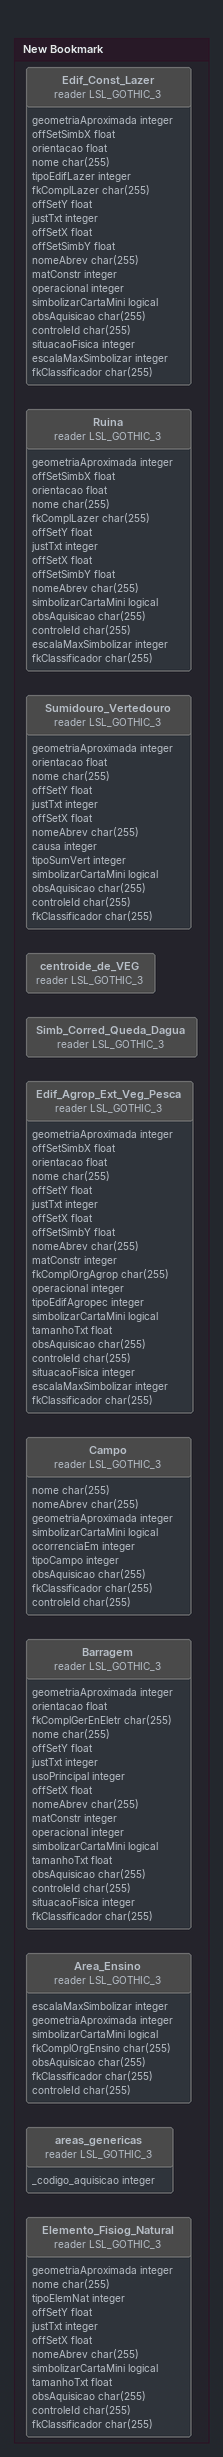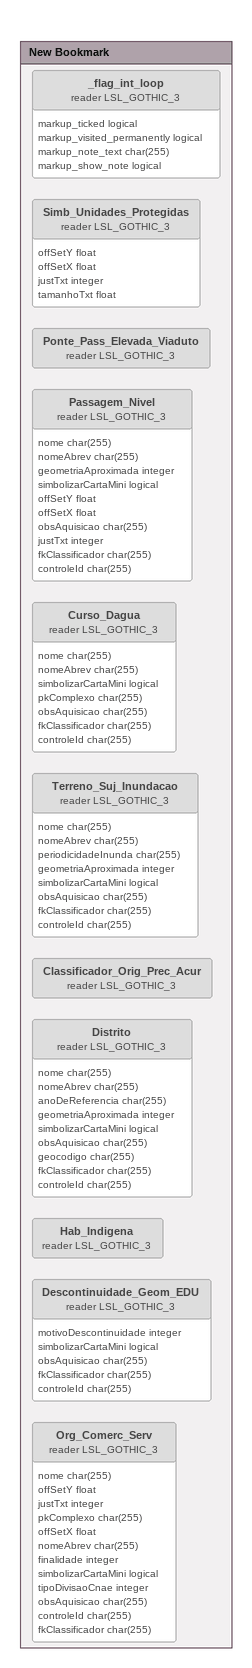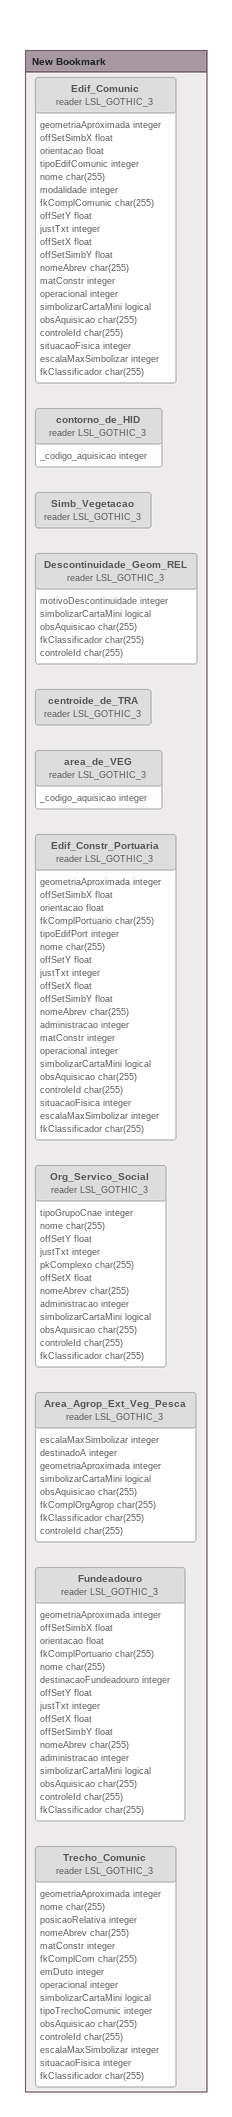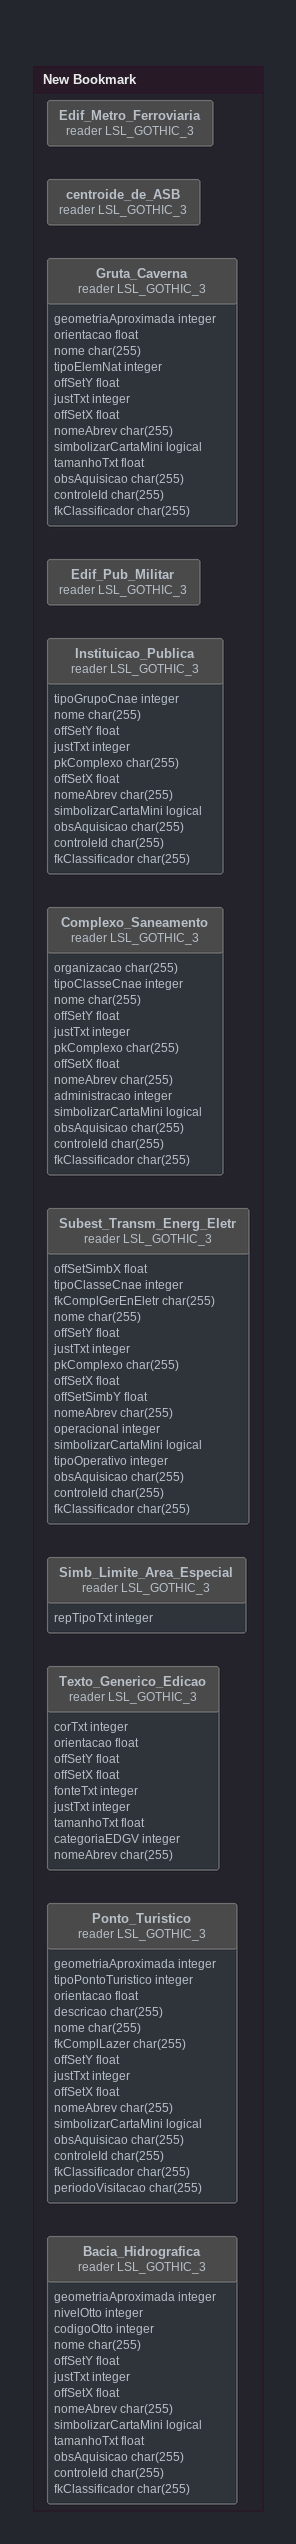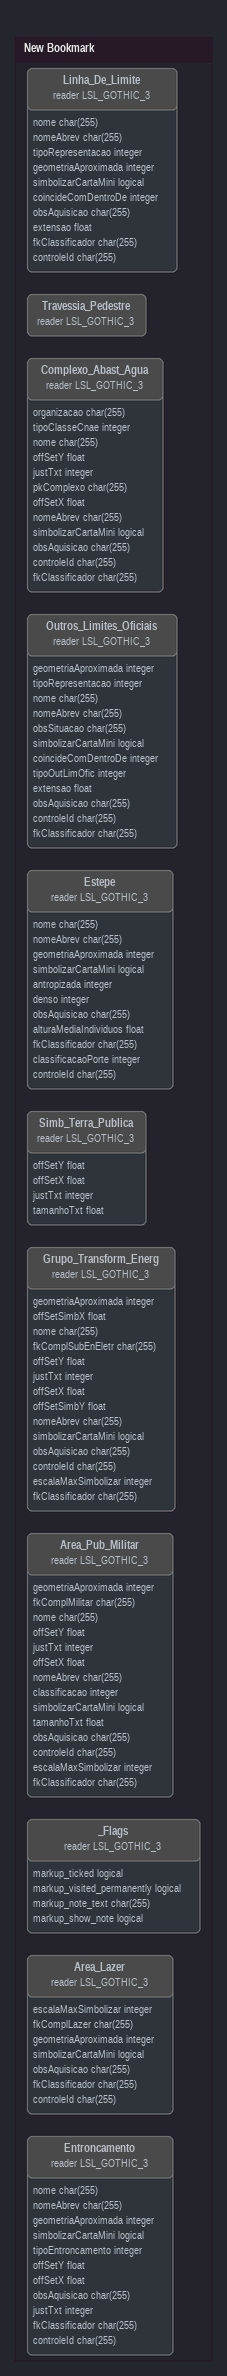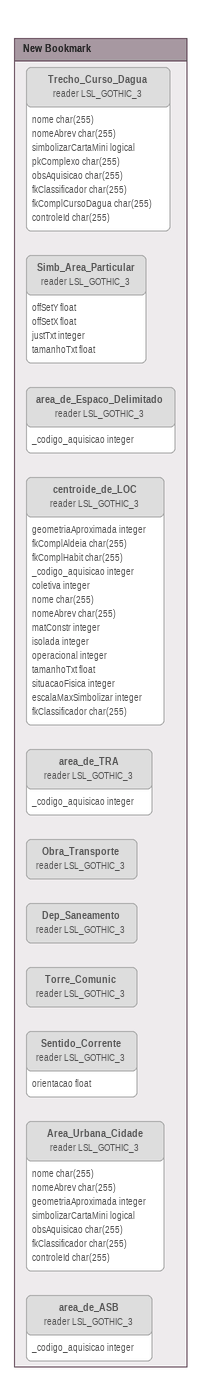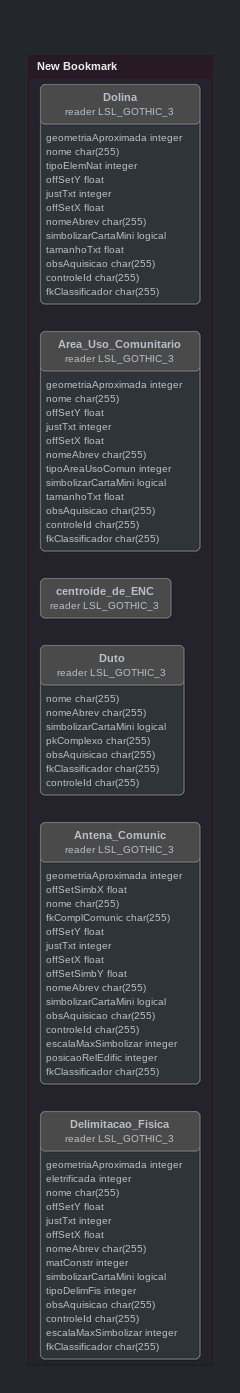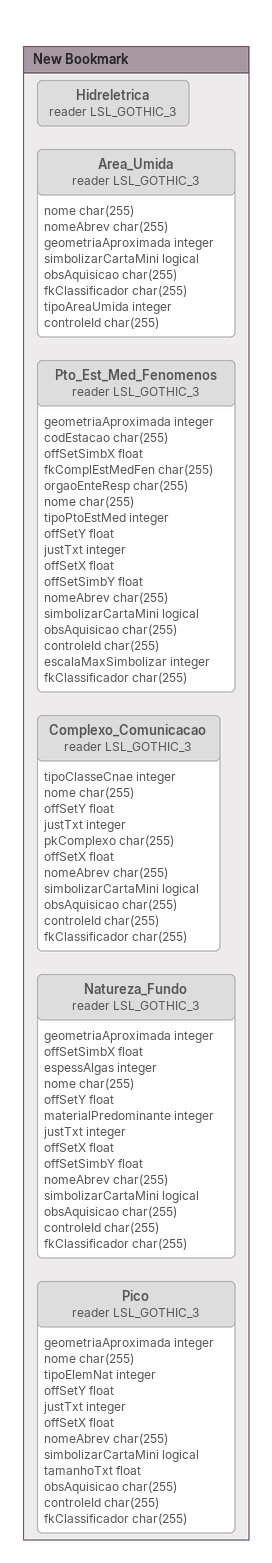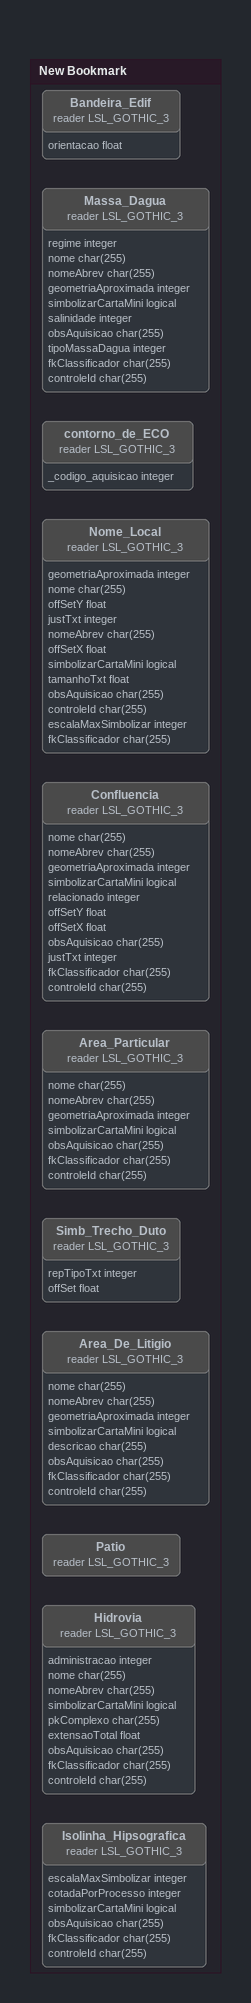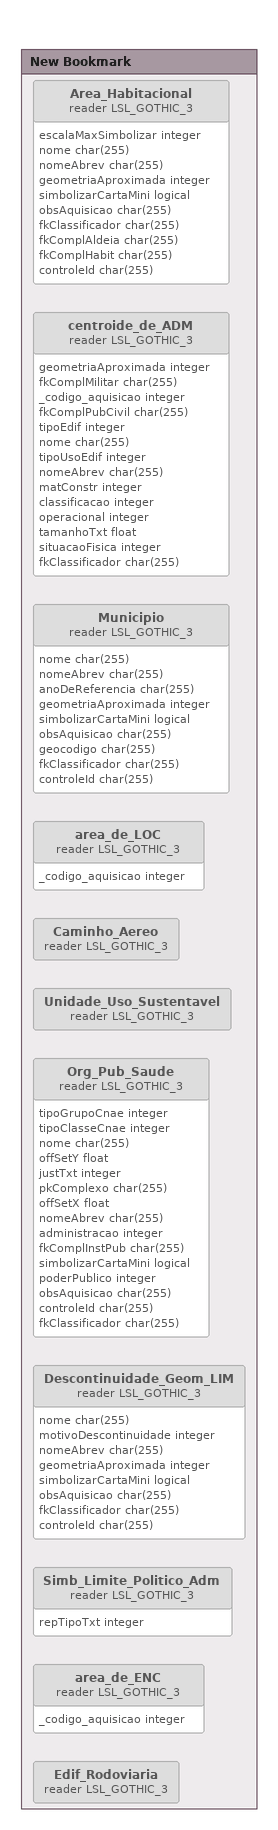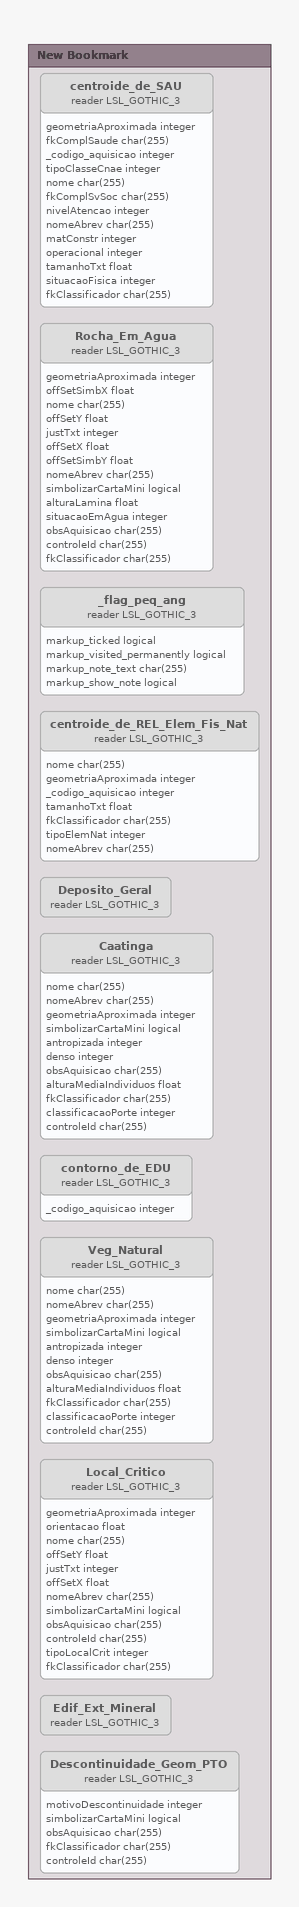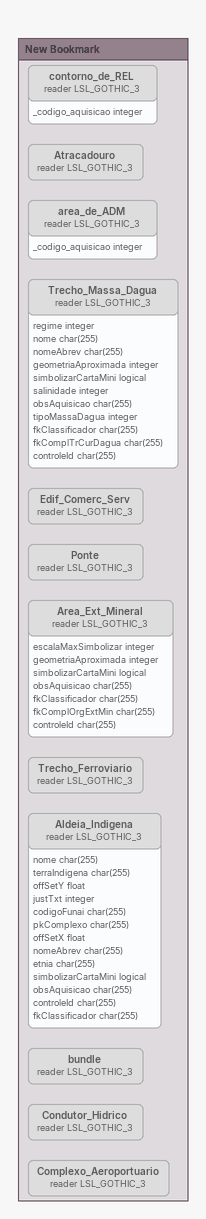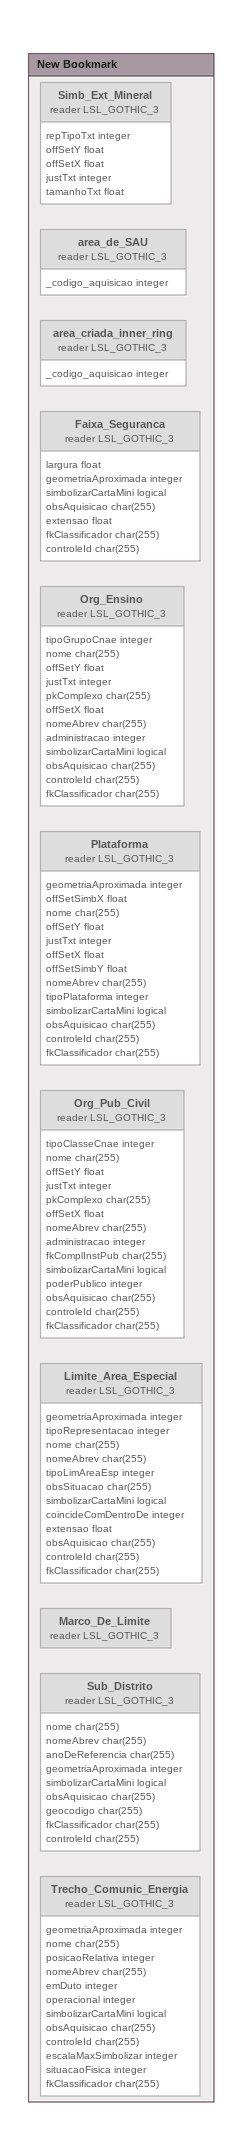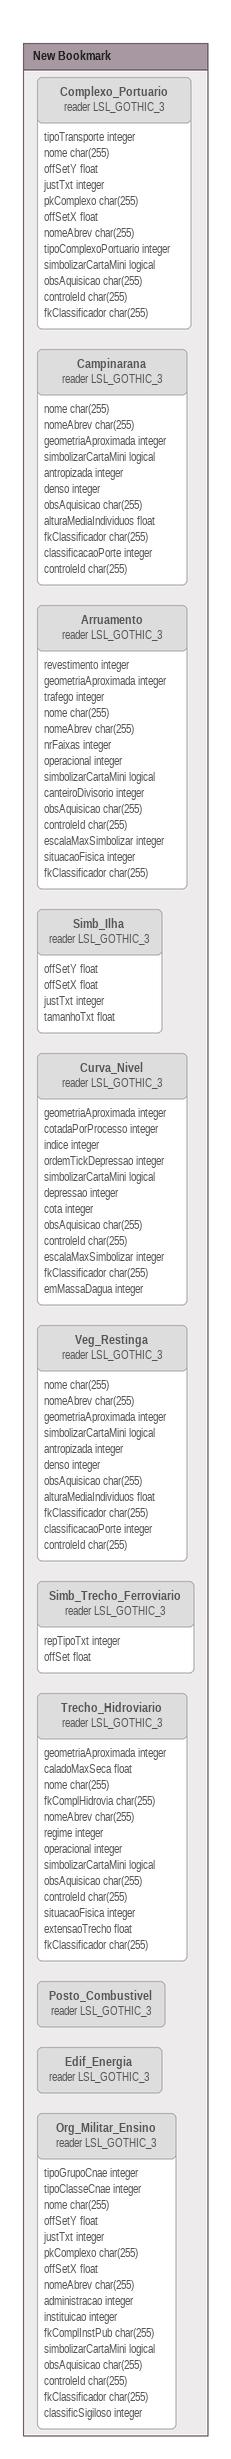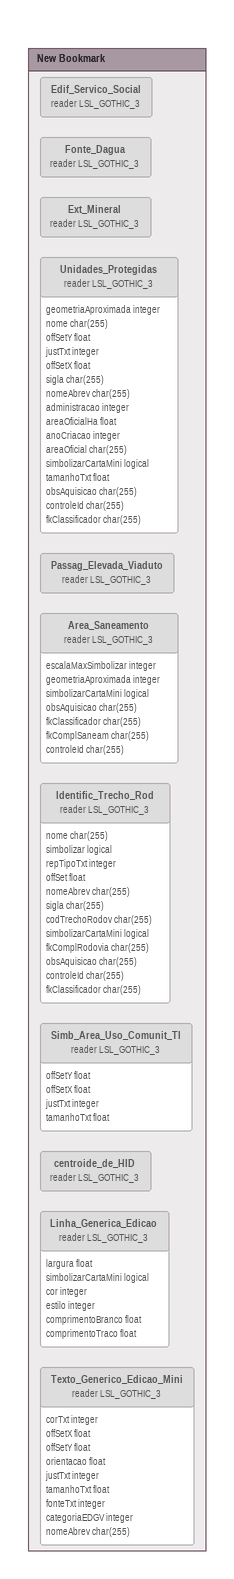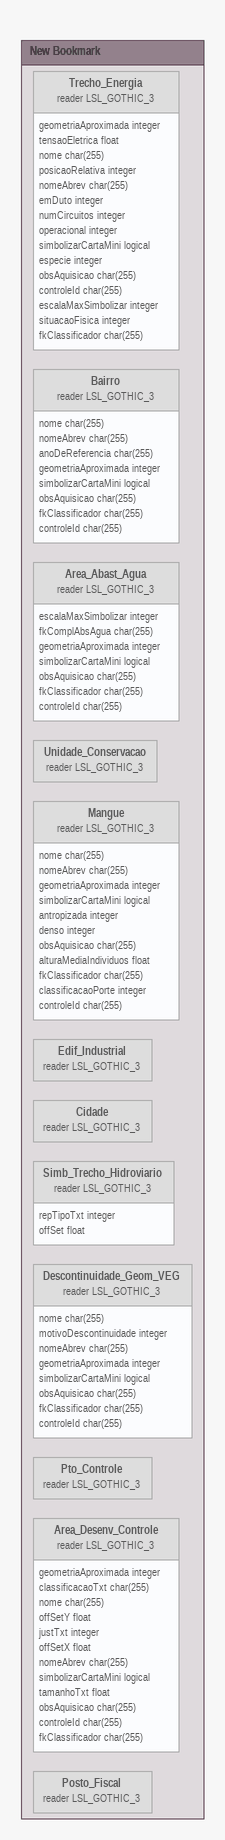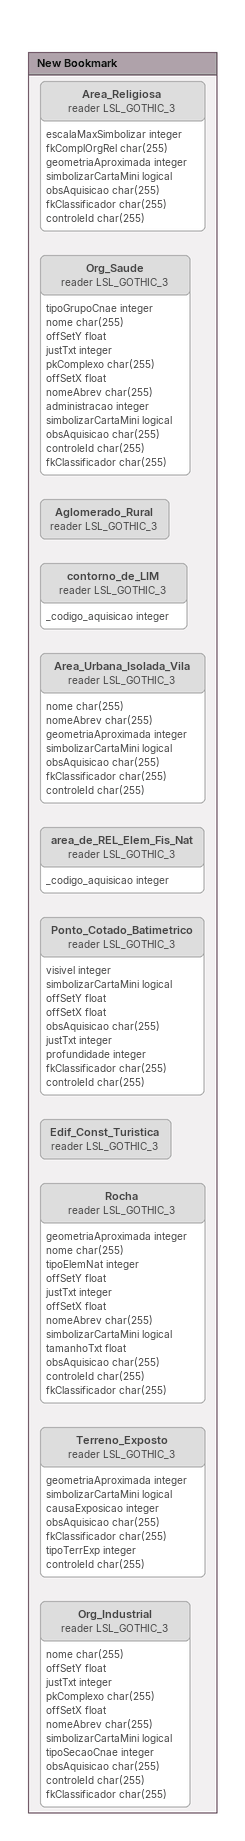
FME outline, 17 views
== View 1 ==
Bookmark: New Bookmark
Edif_Const_Lazer (reader LSL_GOTHIC_3) [off]
    attributes: geometriaAproximada integer, offSetSimbX float, orientacao float, nome char(255), tipoEdifLazer integer, fkComplLazer char(255), offSetY float, justTxt integer, offSetX float, offSetSimbY float, nomeAbrev char(255), matConstr integer, operacional integer, simbolizarCartaMini logical, obsAquisicao char(255), controleId char(255), situacaoFisica integer, escalaMaxSimbolizar integer, fkClassificador char(255)
Ruina (reader LSL_GOTHIC_3) [off]
    attributes: geometriaAproximada integer, offSetSimbX float, orientacao float, nome char(255), fkComplLazer char(255), offSetY float, justTxt integer, offSetX float, offSetSimbY float, nomeAbrev char(255), simbolizarCartaMini logical, obsAquisicao char(255), controleId char(255), escalaMaxSimbolizar integer, fkClassificador char(255)
Sumidouro_Vertedouro (reader LSL_GOTHIC_3) [off]
    attributes: geometriaAproximada integer, orientacao float, nome char(255), offSetY float, justTxt integer, offSetX float, nomeAbrev char(255), causa integer, tipoSumVert integer, simbolizarCartaMini logical, obsAquisicao char(255), controleId char(255), fkClassificador char(255)
centroide_de_VEG (reader LSL_GOTHIC_3) [off]
Simb_Corred_Queda_Dagua (reader LSL_GOTHIC_3) [off]
Edif_Agrop_Ext_Veg_Pesca (reader LSL_GOTHIC_3) [off]
    attributes: geometriaAproximada integer, offSetSimbX float, orientacao float, nome char(255), offSetY float, justTxt integer, offSetX float, offSetSimbY float, nomeAbrev char(255), matConstr integer, fkComplOrgAgrop char(255), operacional integer, tipoEdifAgropec integer, simbolizarCartaMini logical, tamanhoTxt float, obsAquisicao char(255), controleId char(255), situacaoFisica integer, escalaMaxSimbolizar integer, fkClassificador char(255)
Campo (reader LSL_GOTHIC_3) [off]
    attributes: nome char(255), nomeAbrev char(255), geometriaAproximada integer, simbolizarCartaMini logical, ocorrenciaEm integer, tipoCampo integer, obsAquisicao char(255), fkClassificador char(255), controleId char(255)
Barragem (reader LSL_GOTHIC_3) [off]
    attributes: geometriaAproximada integer, orientacao float, fkComplGerEnEletr char(255), nome char(255), offSetY float, justTxt integer, usoPrincipal integer, offSetX float, nomeAbrev char(255), matConstr integer, operacional integer, simbolizarCartaMini logical, tamanhoTxt float, obsAquisicao char(255), controleId char(255), situacaoFisica integer, fkClassificador char(255)
Area_Ensino (reader LSL_GOTHIC_3) [off]
    attributes: escalaMaxSimbolizar integer, geometriaAproximada integer, simbolizarCartaMini logical, fkComplOrgEnsino char(255), obsAquisicao char(255), fkClassificador char(255), controleId char(255)
areas_genericas (reader LSL_GOTHIC_3) [off]
    attributes: _codigo_aquisicao integer
Elemento_Fisiog_Natural (reader LSL_GOTHIC_3) [off]
    attributes: geometriaAproximada integer, nome char(255), tipoElemNat integer, offSetY float, justTxt integer, offSetX float, nomeAbrev char(255), simbolizarCartaMini logical, tamanhoTxt float, obsAquisicao char(255), controleId char(255), fkClassificador char(255)

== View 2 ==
Bookmark: New Bookmark
_flag_int_loop (reader LSL_GOTHIC_3) [off]
    attributes: markup_ticked logical, markup_visited_permanently logical, markup_note_text char(255), markup_show_note logical
Simb_Unidades_Protegidas (reader LSL_GOTHIC_3) [off]
    attributes: offSetY float, offSetX float, justTxt integer, tamanhoTxt float
Ponte_Pass_Elevada_Viaduto (reader LSL_GOTHIC_3) [off]
Passagem_Nivel (reader LSL_GOTHIC_3) [off]
    attributes: nome char(255), nomeAbrev char(255), geometriaAproximada integer, simbolizarCartaMini logical, offSetY float, offSetX float, obsAquisicao char(255), justTxt integer, fkClassificador char(255), controleId char(255)
Curso_Dagua (reader LSL_GOTHIC_3) [off]
    attributes: nome char(255), nomeAbrev char(255), simbolizarCartaMini logical, pkComplexo char(255), obsAquisicao char(255), fkClassificador char(255), controleId char(255)
Terreno_Suj_Inundacao (reader LSL_GOTHIC_3) [off]
    attributes: nome char(255), nomeAbrev char(255), periodicidadeInunda char(255), geometriaAproximada integer, simbolizarCartaMini logical, obsAquisicao char(255), fkClassificador char(255), controleId char(255)
Classificador_Orig_Prec_Acur (reader LSL_GOTHIC_3) [off]
Distrito (reader LSL_GOTHIC_3) [off]
    attributes: nome char(255), nomeAbrev char(255), anoDeReferencia char(255), geometriaAproximada integer, simbolizarCartaMini logical, obsAquisicao char(255), geocodigo char(255), fkClassificador char(255), controleId char(255)
Hab_Indigena (reader LSL_GOTHIC_3) [off]
Descontinuidade_Geom_EDU (reader LSL_GOTHIC_3) [off]
    attributes: motivoDescontinuidade integer, simbolizarCartaMini logical, obsAquisicao char(255), fkClassificador char(255), controleId char(255)
Org_Comerc_Serv (reader LSL_GOTHIC_3) [off]
    attributes: nome char(255), offSetY float, justTxt integer, pkComplexo char(255), offSetX float, nomeAbrev char(255), finalidade integer, simbolizarCartaMini logical, tipoDivisaoCnae integer, obsAquisicao char(255), controleId char(255), fkClassificador char(255)

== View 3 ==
Bookmark: New Bookmark
Edif_Comunic (reader LSL_GOTHIC_3) [off]
    attributes: geometriaAproximada integer, offSetSimbX float, orientacao float, tipoEdifComunic integer, nome char(255), modalidade integer, fkComplComunic char(255), offSetY float, justTxt integer, offSetX float, offSetSimbY float, nomeAbrev char(255), matConstr integer, operacional integer, simbolizarCartaMini logical, obsAquisicao char(255), controleId char(255), situacaoFisica integer, escalaMaxSimbolizar integer, fkClassificador char(255)
contorno_de_HID (reader LSL_GOTHIC_3) [off]
    attributes: _codigo_aquisicao integer
Simb_Vegetacao (reader LSL_GOTHIC_3) [off]
Descontinuidade_Geom_REL (reader LSL_GOTHIC_3) [off]
    attributes: motivoDescontinuidade integer, simbolizarCartaMini logical, obsAquisicao char(255), fkClassificador char(255), controleId char(255)
centroide_de_TRA (reader LSL_GOTHIC_3) [off]
area_de_VEG (reader LSL_GOTHIC_3) [off]
    attributes: _codigo_aquisicao integer
Edif_Constr_Portuaria (reader LSL_GOTHIC_3) [off]
    attributes: geometriaAproximada integer, offSetSimbX float, orientacao float, fkComplPortuario char(255), tipoEdifPort integer, nome char(255), offSetY float, justTxt integer, offSetX float, offSetSimbY float, nomeAbrev char(255), administracao integer, matConstr integer, operacional integer, simbolizarCartaMini logical, obsAquisicao char(255), controleId char(255), situacaoFisica integer, escalaMaxSimbolizar integer, fkClassificador char(255)
Org_Servico_Social (reader LSL_GOTHIC_3) [off]
    attributes: tipoGrupoCnae integer, nome char(255), offSetY float, justTxt integer, pkComplexo char(255), offSetX float, nomeAbrev char(255), administracao integer, simbolizarCartaMini logical, obsAquisicao char(255), controleId char(255), fkClassificador char(255)
Area_Agrop_Ext_Veg_Pesca (reader LSL_GOTHIC_3) [off]
    attributes: escalaMaxSimbolizar integer, destinadoA integer, geometriaAproximada integer, simbolizarCartaMini logical, obsAquisicao char(255), fkComplOrgAgrop char(255), fkClassificador char(255), controleId char(255)
Fundeadouro (reader LSL_GOTHIC_3) [off]
    attributes: geometriaAproximada integer, offSetSimbX float, orientacao float, fkComplPortuario char(255), nome char(255), destinacaoFundeadouro integer, offSetY float, justTxt integer, offSetX float, offSetSimbY float, nomeAbrev char(255), administracao integer, simbolizarCartaMini logical, obsAquisicao char(255), controleId char(255), fkClassificador char(255)
Trecho_Comunic (reader LSL_GOTHIC_3) [off]
    attributes: geometriaAproximada integer, nome char(255), posicaoRelativa integer, nomeAbrev char(255), matConstr integer, fkComplCom char(255), emDuto integer, operacional integer, simbolizarCartaMini logical, tipoTrechoComunic integer, obsAquisicao char(255), controleId char(255), escalaMaxSimbolizar integer, situacaoFisica integer, fkClassificador char(255)

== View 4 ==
Bookmark: New Bookmark
Edif_Metro_Ferroviaria (reader LSL_GOTHIC_3) [off]
centroide_de_ASB (reader LSL_GOTHIC_3) [off]
Gruta_Caverna (reader LSL_GOTHIC_3) [off]
    attributes: geometriaAproximada integer, orientacao float, nome char(255), tipoElemNat integer, offSetY float, justTxt integer, offSetX float, nomeAbrev char(255), simbolizarCartaMini logical, tamanhoTxt float, obsAquisicao char(255), controleId char(255), fkClassificador char(255)
Edif_Pub_Militar (reader LSL_GOTHIC_3) [off]
Instituicao_Publica (reader LSL_GOTHIC_3) [off]
    attributes: tipoGrupoCnae integer, nome char(255), offSetY float, justTxt integer, pkComplexo char(255), offSetX float, nomeAbrev char(255), simbolizarCartaMini logical, obsAquisicao char(255), controleId char(255), fkClassificador char(255)
Complexo_Saneamento (reader LSL_GOTHIC_3) [off]
    attributes: organizacao char(255), tipoClasseCnae integer, nome char(255), offSetY float, justTxt integer, pkComplexo char(255), offSetX float, nomeAbrev char(255), administracao integer, simbolizarCartaMini logical, obsAquisicao char(255), controleId char(255), fkClassificador char(255)
Subest_Transm_Energ_Eletr (reader LSL_GOTHIC_3) [off]
    attributes: offSetSimbX float, tipoClasseCnae integer, fkComplGerEnEletr char(255), nome char(255), offSetY float, justTxt integer, pkComplexo char(255), offSetX float, offSetSimbY float, nomeAbrev char(255), operacional integer, simbolizarCartaMini logical, tipoOperativo integer, obsAquisicao char(255), controleId char(255), fkClassificador char(255)
Simb_Limite_Area_Especial (reader LSL_GOTHIC_3) [off]
    attributes: repTipoTxt integer
Texto_Generico_Edicao (reader LSL_GOTHIC_3) [off]
    attributes: corTxt integer, orientacao float, offSetY float, offSetX float, fonteTxt integer, justTxt integer, tamanhoTxt float, categoriaEDGV integer, nomeAbrev char(255)
Ponto_Turistico (reader LSL_GOTHIC_3) [off]
    attributes: geometriaAproximada integer, tipoPontoTuristico integer, orientacao float, descricao char(255), nome char(255), fkComplLazer char(255), offSetY float, justTxt integer, offSetX float, nomeAbrev char(255), simbolizarCartaMini logical, obsAquisicao char(255), controleId char(255), fkClassificador char(255), periodoVisitacao char(255)
Bacia_Hidrografica (reader LSL_GOTHIC_3) [off]
    attributes: geometriaAproximada integer, nivelOtto integer, codigoOtto integer, nome char(255), offSetY float, justTxt integer, offSetX float, nomeAbrev char(255), simbolizarCartaMini logical, tamanhoTxt float, obsAquisicao char(255), controleId char(255), fkClassificador char(255)

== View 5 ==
Bookmark: New Bookmark
Linha_De_Limite (reader LSL_GOTHIC_3) [off]
    attributes: nome char(255), nomeAbrev char(255), tipoRepresentacao integer, geometriaAproximada integer, simbolizarCartaMini logical, coincideComDentroDe integer, obsAquisicao char(255), extensao float, fkClassificador char(255), controleId char(255)
Travessia_Pedestre (reader LSL_GOTHIC_3) [off]
Complexo_Abast_Agua (reader LSL_GOTHIC_3) [off]
    attributes: organizacao char(255), tipoClasseCnae integer, nome char(255), offSetY float, justTxt integer, pkComplexo char(255), offSetX float, nomeAbrev char(255), simbolizarCartaMini logical, obsAquisicao char(255), controleId char(255), fkClassificador char(255)
Outros_Limites_Oficiais (reader LSL_GOTHIC_3) [off]
    attributes: geometriaAproximada integer, tipoRepresentacao integer, nome char(255), nomeAbrev char(255), obsSituacao char(255), simbolizarCartaMini logical, coincideComDentroDe integer, tipoOutLimOfic integer, extensao float, obsAquisicao char(255), controleId char(255), fkClassificador char(255)
Estepe (reader LSL_GOTHIC_3) [off]
    attributes: nome char(255), nomeAbrev char(255), geometriaAproximada integer, simbolizarCartaMini logical, antropizada integer, denso integer, obsAquisicao char(255), alturaMediaIndividuos float, fkClassificador char(255), classificacaoPorte integer, controleId char(255)
Simb_Terra_Publica (reader LSL_GOTHIC_3) [off]
    attributes: offSetY float, offSetX float, justTxt integer, tamanhoTxt float
Grupo_Transform_Energ (reader LSL_GOTHIC_3) [off]
    attributes: geometriaAproximada integer, offSetSimbX float, nome char(255), fkComplSubEnEletr char(255), offSetY float, justTxt integer, offSetX float, offSetSimbY float, nomeAbrev char(255), simbolizarCartaMini logical, obsAquisicao char(255), controleId char(255), escalaMaxSimbolizar integer, fkClassificador char(255)
Area_Pub_Militar (reader LSL_GOTHIC_3) [off]
    attributes: geometriaAproximada integer, fkComplMilitar char(255), nome char(255), offSetY float, justTxt integer, offSetX float, nomeAbrev char(255), classificacao integer, simbolizarCartaMini logical, tamanhoTxt float, obsAquisicao char(255), controleId char(255), escalaMaxSimbolizar integer, fkClassificador char(255)
_Flags (reader LSL_GOTHIC_3) [off]
    attributes: markup_ticked logical, markup_visited_permanently logical, markup_note_text char(255), markup_show_note logical
Area_Lazer (reader LSL_GOTHIC_3) [off]
    attributes: escalaMaxSimbolizar integer, fkComplLazer char(255), geometriaAproximada integer, simbolizarCartaMini logical, obsAquisicao char(255), fkClassificador char(255), controleId char(255)
Entroncamento (reader LSL_GOTHIC_3) [off]
    attributes: nome char(255), nomeAbrev char(255), geometriaAproximada integer, simbolizarCartaMini logical, tipoEntroncamento integer, offSetY float, offSetX float, obsAquisicao char(255), justTxt integer, fkClassificador char(255), controleId char(255)

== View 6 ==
Bookmark: New Bookmark
Trecho_Curso_Dagua (reader LSL_GOTHIC_3) [off]
    attributes: nome char(255), nomeAbrev char(255), simbolizarCartaMini logical, pkComplexo char(255), obsAquisicao char(255), fkClassificador char(255), fkComplCursoDagua char(255), controleId char(255)
Simb_Area_Particular (reader LSL_GOTHIC_3) [off]
    attributes: offSetY float, offSetX float, justTxt integer, tamanhoTxt float
area_de_Espaco_Delimitado (reader LSL_GOTHIC_3) [off]
    attributes: _codigo_aquisicao integer
centroide_de_LOC (reader LSL_GOTHIC_3) [off]
    attributes: geometriaAproximada integer, fkComplAldeia char(255), fkComplHabit char(255), _codigo_aquisicao integer, coletiva integer, nome char(255), nomeAbrev char(255), matConstr integer, isolada integer, operacional integer, tamanhoTxt float, situacaoFisica integer, escalaMaxSimbolizar integer, fkClassificador char(255)
area_de_TRA (reader LSL_GOTHIC_3) [off]
    attributes: _codigo_aquisicao integer
Obra_Transporte (reader LSL_GOTHIC_3) [off]
Dep_Saneamento (reader LSL_GOTHIC_3) [off]
Torre_Comunic (reader LSL_GOTHIC_3) [off]
Sentido_Corrente (reader LSL_GOTHIC_3) [off]
    attributes: orientacao float
Area_Urbana_Cidade (reader LSL_GOTHIC_3) [off]
    attributes: nome char(255), nomeAbrev char(255), geometriaAproximada integer, simbolizarCartaMini logical, obsAquisicao char(255), fkClassificador char(255), controleId char(255)
area_de_ASB (reader LSL_GOTHIC_3) [off]
    attributes: _codigo_aquisicao integer

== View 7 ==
Bookmark: New Bookmark
Dolina (reader LSL_GOTHIC_3) [off]
    attributes: geometriaAproximada integer, nome char(255), tipoElemNat integer, offSetY float, justTxt integer, offSetX float, nomeAbrev char(255), simbolizarCartaMini logical, tamanhoTxt float, obsAquisicao char(255), controleId char(255), fkClassificador char(255)
Area_Uso_Comunitario (reader LSL_GOTHIC_3) [off]
    attributes: geometriaAproximada integer, nome char(255), offSetY float, justTxt integer, offSetX float, nomeAbrev char(255), tipoAreaUsoComun integer, simbolizarCartaMini logical, tamanhoTxt float, obsAquisicao char(255), controleId char(255), fkClassificador char(255)
centroide_de_ENC (reader LSL_GOTHIC_3) [off]
Duto (reader LSL_GOTHIC_3) [off]
    attributes: nome char(255), nomeAbrev char(255), simbolizarCartaMini logical, pkComplexo char(255), obsAquisicao char(255), fkClassificador char(255), controleId char(255)
Antena_Comunic (reader LSL_GOTHIC_3) [off]
    attributes: geometriaAproximada integer, offSetSimbX float, nome char(255), fkComplComunic char(255), offSetY float, justTxt integer, offSetX float, offSetSimbY float, nomeAbrev char(255), simbolizarCartaMini logical, obsAquisicao char(255), controleId char(255), escalaMaxSimbolizar integer, posicaoRelEdific integer, fkClassificador char(255)
Delimitacao_Fisica (reader LSL_GOTHIC_3) [off]
    attributes: geometriaAproximada integer, eletrificada integer, nome char(255), offSetY float, justTxt integer, offSetX float, nomeAbrev char(255), matConstr integer, simbolizarCartaMini logical, tipoDelimFis integer, obsAquisicao char(255), controleId char(255), escalaMaxSimbolizar integer, fkClassificador char(255)

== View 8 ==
Bookmark: New Bookmark
Hidreletrica (reader LSL_GOTHIC_3) [off]
Area_Umida (reader LSL_GOTHIC_3) [off]
    attributes: nome char(255), nomeAbrev char(255), geometriaAproximada integer, simbolizarCartaMini logical, obsAquisicao char(255), fkClassificador char(255), tipoAreaUmida integer, controleId char(255)
Pto_Est_Med_Fenomenos (reader LSL_GOTHIC_3) [off]
    attributes: geometriaAproximada integer, codEstacao char(255), offSetSimbX float, fkComplEstMedFen char(255), orgaoEnteResp char(255), nome char(255), tipoPtoEstMed integer, offSetY float, justTxt integer, offSetX float, offSetSimbY float, nomeAbrev char(255), simbolizarCartaMini logical, obsAquisicao char(255), controleId char(255), escalaMaxSimbolizar integer, fkClassificador char(255)
Complexo_Comunicacao (reader LSL_GOTHIC_3) [off]
    attributes: tipoClasseCnae integer, nome char(255), offSetY float, justTxt integer, pkComplexo char(255), offSetX float, nomeAbrev char(255), simbolizarCartaMini logical, obsAquisicao char(255), controleId char(255), fkClassificador char(255)
Natureza_Fundo (reader LSL_GOTHIC_3) [off]
    attributes: geometriaAproximada integer, offSetSimbX float, espessAlgas integer, nome char(255), offSetY float, materialPredominante integer, justTxt integer, offSetX float, offSetSimbY float, nomeAbrev char(255), simbolizarCartaMini logical, obsAquisicao char(255), controleId char(255), fkClassificador char(255)
Pico (reader LSL_GOTHIC_3) [off]
    attributes: geometriaAproximada integer, nome char(255), tipoElemNat integer, offSetY float, justTxt integer, offSetX float, nomeAbrev char(255), simbolizarCartaMini logical, tamanhoTxt float, obsAquisicao char(255), controleId char(255), fkClassificador char(255)

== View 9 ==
Bookmark: New Bookmark
Bandeira_Edif (reader LSL_GOTHIC_3) [off]
    attributes: orientacao float
Massa_Dagua (reader LSL_GOTHIC_3) [off]
    attributes: regime integer, nome char(255), nomeAbrev char(255), geometriaAproximada integer, simbolizarCartaMini logical, salinidade integer, obsAquisicao char(255), tipoMassaDagua integer, fkClassificador char(255), controleId char(255)
contorno_de_ECO (reader LSL_GOTHIC_3) [off]
    attributes: _codigo_aquisicao integer
Nome_Local (reader LSL_GOTHIC_3) [off]
    attributes: geometriaAproximada integer, nome char(255), offSetY float, justTxt integer, nomeAbrev char(255), offSetX float, simbolizarCartaMini logical, tamanhoTxt float, obsAquisicao char(255), controleId char(255), escalaMaxSimbolizar integer, fkClassificador char(255)
Confluencia (reader LSL_GOTHIC_3) [off]
    attributes: nome char(255), nomeAbrev char(255), geometriaAproximada integer, simbolizarCartaMini logical, relacionado integer, offSetY float, offSetX float, obsAquisicao char(255), justTxt integer, fkClassificador char(255), controleId char(255)
Area_Particular (reader LSL_GOTHIC_3) [off]
    attributes: nome char(255), nomeAbrev char(255), geometriaAproximada integer, simbolizarCartaMini logical, obsAquisicao char(255), fkClassificador char(255), controleId char(255)
Simb_Trecho_Duto (reader LSL_GOTHIC_3) [off]
    attributes: repTipoTxt integer, offSet float
Area_De_Litigio (reader LSL_GOTHIC_3) [off]
    attributes: nome char(255), nomeAbrev char(255), geometriaAproximada integer, simbolizarCartaMini logical, descricao char(255), obsAquisicao char(255), fkClassificador char(255), controleId char(255)
Patio (reader LSL_GOTHIC_3) [off]
Hidrovia (reader LSL_GOTHIC_3) [off]
    attributes: administracao integer, nome char(255), nomeAbrev char(255), simbolizarCartaMini logical, pkComplexo char(255), extensaoTotal float, obsAquisicao char(255), fkClassificador char(255), controleId char(255)
Isolinha_Hipsografica (reader LSL_GOTHIC_3) [off]
    attributes: escalaMaxSimbolizar integer, cotadaPorProcesso integer, simbolizarCartaMini logical, obsAquisicao char(255), fkClassificador char(255), controleId char(255)

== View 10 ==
Bookmark: New Bookmark
Area_Habitacional (reader LSL_GOTHIC_3) [off]
    attributes: escalaMaxSimbolizar integer, nome char(255), nomeAbrev char(255), geometriaAproximada integer, simbolizarCartaMini logical, obsAquisicao char(255), fkClassificador char(255), fkComplAldeia char(255), fkComplHabit char(255), controleId char(255)
centroide_de_ADM (reader LSL_GOTHIC_3) [off]
    attributes: geometriaAproximada integer, fkComplMilitar char(255), _codigo_aquisicao integer, fkComplPubCivil char(255), tipoEdif integer, nome char(255), tipoUsoEdif integer, nomeAbrev char(255), matConstr integer, classificacao integer, operacional integer, tamanhoTxt float, situacaoFisica integer, fkClassificador char(255)
Municipio (reader LSL_GOTHIC_3) [off]
    attributes: nome char(255), nomeAbrev char(255), anoDeReferencia char(255), geometriaAproximada integer, simbolizarCartaMini logical, obsAquisicao char(255), geocodigo char(255), fkClassificador char(255), controleId char(255)
area_de_LOC (reader LSL_GOTHIC_3) [off]
    attributes: _codigo_aquisicao integer
Caminho_Aereo (reader LSL_GOTHIC_3) [off]
Unidade_Uso_Sustentavel (reader LSL_GOTHIC_3) [off]
Org_Pub_Saude (reader LSL_GOTHIC_3) [off]
    attributes: tipoGrupoCnae integer, tipoClasseCnae integer, nome char(255), offSetY float, justTxt integer, pkComplexo char(255), offSetX float, nomeAbrev char(255), administracao integer, fkComplInstPub char(255), simbolizarCartaMini logical, poderPublico integer, obsAquisicao char(255), controleId char(255), fkClassificador char(255)
Descontinuidade_Geom_LIM (reader LSL_GOTHIC_3) [off]
    attributes: nome char(255), motivoDescontinuidade integer, nomeAbrev char(255), geometriaAproximada integer, simbolizarCartaMini logical, obsAquisicao char(255), fkClassificador char(255), controleId char(255)
Simb_Limite_Politico_Adm (reader LSL_GOTHIC_3) [off]
    attributes: repTipoTxt integer
area_de_ENC (reader LSL_GOTHIC_3) [off]
    attributes: _codigo_aquisicao integer
Edif_Rodoviaria (reader LSL_GOTHIC_3) [off]

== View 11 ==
Bookmark: New Bookmark
centroide_de_SAU (reader LSL_GOTHIC_3) [off]
    attributes: geometriaAproximada integer, fkComplSaude char(255), _codigo_aquisicao integer, tipoClasseCnae integer, nome char(255), fkComplSvSoc char(255), nivelAtencao integer, nomeAbrev char(255), matConstr integer, operacional integer, tamanhoTxt float, situacaoFisica integer, fkClassificador char(255)
Rocha_Em_Agua (reader LSL_GOTHIC_3) [off]
    attributes: geometriaAproximada integer, offSetSimbX float, nome char(255), offSetY float, justTxt integer, offSetX float, offSetSimbY float, nomeAbrev char(255), simbolizarCartaMini logical, alturaLamina float, situacaoEmAgua integer, obsAquisicao char(255), controleId char(255), fkClassificador char(255)
_flag_peq_ang (reader LSL_GOTHIC_3) [off]
    attributes: markup_ticked logical, markup_visited_permanently logical, markup_note_text char(255), markup_show_note logical
centroide_de_REL_Elem_Fis_Nat (reader LSL_GOTHIC_3) [off]
    attributes: nome char(255), geometriaAproximada integer, _codigo_aquisicao integer, tamanhoTxt float, fkClassificador char(255), tipoElemNat integer, nomeAbrev char(255)
Deposito_Geral (reader LSL_GOTHIC_3) [off]
Caatinga (reader LSL_GOTHIC_3) [off]
    attributes: nome char(255), nomeAbrev char(255), geometriaAproximada integer, simbolizarCartaMini logical, antropizada integer, denso integer, obsAquisicao char(255), alturaMediaIndividuos float, fkClassificador char(255), classificacaoPorte integer, controleId char(255)
contorno_de_EDU (reader LSL_GOTHIC_3) [off]
    attributes: _codigo_aquisicao integer
Veg_Natural (reader LSL_GOTHIC_3) [off]
    attributes: nome char(255), nomeAbrev char(255), geometriaAproximada integer, simbolizarCartaMini logical, antropizada integer, denso integer, obsAquisicao char(255), alturaMediaIndividuos float, fkClassificador char(255), classificacaoPorte integer, controleId char(255)
Local_Critico (reader LSL_GOTHIC_3) [off]
    attributes: geometriaAproximada integer, orientacao float, nome char(255), offSetY float, justTxt integer, offSetX float, nomeAbrev char(255), simbolizarCartaMini logical, obsAquisicao char(255), controleId char(255), tipoLocalCrit integer, fkClassificador char(255)
Edif_Ext_Mineral (reader LSL_GOTHIC_3) [off]
Descontinuidade_Geom_PTO (reader LSL_GOTHIC_3) [off]
    attributes: motivoDescontinuidade integer, simbolizarCartaMini logical, obsAquisicao char(255), fkClassificador char(255), controleId char(255)

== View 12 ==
Bookmark: New Bookmark
contorno_de_REL (reader LSL_GOTHIC_3) [off]
    attributes: _codigo_aquisicao integer
Atracadouro (reader LSL_GOTHIC_3) [off]
area_de_ADM (reader LSL_GOTHIC_3) [off]
    attributes: _codigo_aquisicao integer
Trecho_Massa_Dagua (reader LSL_GOTHIC_3) [off]
    attributes: regime integer, nome char(255), nomeAbrev char(255), geometriaAproximada integer, simbolizarCartaMini logical, salinidade integer, obsAquisicao char(255), tipoMassaDagua integer, fkClassificador char(255), fkComplTrCurDagua char(255), controleId char(255)
Edif_Comerc_Serv (reader LSL_GOTHIC_3) [off]
Ponte (reader LSL_GOTHIC_3) [off]
Area_Ext_Mineral (reader LSL_GOTHIC_3) [off]
    attributes: escalaMaxSimbolizar integer, geometriaAproximada integer, simbolizarCartaMini logical, obsAquisicao char(255), fkClassificador char(255), fkComplOrgExtMin char(255), controleId char(255)
Trecho_Ferroviario (reader LSL_GOTHIC_3) [off]
Aldeia_Indigena (reader LSL_GOTHIC_3) [off]
    attributes: nome char(255), terraIndigena char(255), offSetY float, justTxt integer, codigoFunai char(255), pkComplexo char(255), offSetX float, nomeAbrev char(255), etnia char(255), simbolizarCartaMini logical, obsAquisicao char(255), controleId char(255), fkClassificador char(255)
bundle (reader LSL_GOTHIC_3) [off]
Condutor_Hidrico (reader LSL_GOTHIC_3) [off]
Complexo_Aeroportuario (reader LSL_GOTHIC_3) [off]

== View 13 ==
Bookmark: New Bookmark
Simb_Ext_Mineral (reader LSL_GOTHIC_3) [off]
    attributes: repTipoTxt integer, offSetY float, offSetX float, justTxt integer, tamanhoTxt float
area_de_SAU (reader LSL_GOTHIC_3) [off]
    attributes: _codigo_aquisicao integer
area_criada_inner_ring (reader LSL_GOTHIC_3) [off]
    attributes: _codigo_aquisicao integer
Faixa_Seguranca (reader LSL_GOTHIC_3) [off]
    attributes: largura float, geometriaAproximada integer, simbolizarCartaMini logical, obsAquisicao char(255), extensao float, fkClassificador char(255), controleId char(255)
Org_Ensino (reader LSL_GOTHIC_3) [off]
    attributes: tipoGrupoCnae integer, nome char(255), offSetY float, justTxt integer, pkComplexo char(255), offSetX float, nomeAbrev char(255), administracao integer, simbolizarCartaMini logical, obsAquisicao char(255), controleId char(255), fkClassificador char(255)
Plataforma (reader LSL_GOTHIC_3) [off]
    attributes: geometriaAproximada integer, offSetSimbX float, nome char(255), offSetY float, justTxt integer, offSetX float, offSetSimbY float, nomeAbrev char(255), tipoPlataforma integer, simbolizarCartaMini logical, obsAquisicao char(255), controleId char(255), fkClassificador char(255)
Org_Pub_Civil (reader LSL_GOTHIC_3) [off]
    attributes: tipoClasseCnae integer, nome char(255), offSetY float, justTxt integer, pkComplexo char(255), offSetX float, nomeAbrev char(255), administracao integer, fkComplInstPub char(255), simbolizarCartaMini logical, poderPublico integer, obsAquisicao char(255), controleId char(255), fkClassificador char(255)
Limite_Area_Especial (reader LSL_GOTHIC_3) [off]
    attributes: geometriaAproximada integer, tipoRepresentacao integer, nome char(255), nomeAbrev char(255), tipoLimAreaEsp integer, obsSituacao char(255), simbolizarCartaMini logical, coincideComDentroDe integer, extensao float, obsAquisicao char(255), controleId char(255), fkClassificador char(255)
Marco_De_Limite (reader LSL_GOTHIC_3) [off]
Sub_Distrito (reader LSL_GOTHIC_3) [off]
    attributes: nome char(255), nomeAbrev char(255), anoDeReferencia char(255), geometriaAproximada integer, simbolizarCartaMini logical, obsAquisicao char(255), geocodigo char(255), fkClassificador char(255), controleId char(255)
Trecho_Comunic_Energia (reader LSL_GOTHIC_3) [off]
    attributes: geometriaAproximada integer, nome char(255), posicaoRelativa integer, nomeAbrev char(255), emDuto integer, operacional integer, simbolizarCartaMini logical, obsAquisicao char(255), controleId char(255), escalaMaxSimbolizar integer, situacaoFisica integer, fkClassificador char(255)

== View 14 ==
Bookmark: New Bookmark
Complexo_Portuario (reader LSL_GOTHIC_3) [off]
    attributes: tipoTransporte integer, nome char(255), offSetY float, justTxt integer, pkComplexo char(255), offSetX float, nomeAbrev char(255), tipoComplexoPortuario integer, simbolizarCartaMini logical, obsAquisicao char(255), controleId char(255), fkClassificador char(255)
Campinarana (reader LSL_GOTHIC_3) [off]
    attributes: nome char(255), nomeAbrev char(255), geometriaAproximada integer, simbolizarCartaMini logical, antropizada integer, denso integer, obsAquisicao char(255), alturaMediaIndividuos float, fkClassificador char(255), classificacaoPorte integer, controleId char(255)
Arruamento (reader LSL_GOTHIC_3) [off]
    attributes: revestimento integer, geometriaAproximada integer, trafego integer, nome char(255), nomeAbrev char(255), nrFaixas integer, operacional integer, simbolizarCartaMini logical, canteiroDivisorio integer, obsAquisicao char(255), controleId char(255), escalaMaxSimbolizar integer, situacaoFisica integer, fkClassificador char(255)
Simb_Ilha (reader LSL_GOTHIC_3) [off]
    attributes: offSetY float, offSetX float, justTxt integer, tamanhoTxt float
Curva_Nivel (reader LSL_GOTHIC_3) [off]
    attributes: geometriaAproximada integer, cotadaPorProcesso integer, indice integer, ordemTickDepressao integer, simbolizarCartaMini logical, depressao integer, cota integer, obsAquisicao char(255), controleId char(255), escalaMaxSimbolizar integer, fkClassificador char(255), emMassaDagua integer
Veg_Restinga (reader LSL_GOTHIC_3) [off]
    attributes: nome char(255), nomeAbrev char(255), geometriaAproximada integer, simbolizarCartaMini logical, antropizada integer, denso integer, obsAquisicao char(255), alturaMediaIndividuos float, fkClassificador char(255), classificacaoPorte integer, controleId char(255)
Simb_Trecho_Ferroviario (reader LSL_GOTHIC_3) [off]
    attributes: repTipoTxt integer, offSet float
Trecho_Hidroviario (reader LSL_GOTHIC_3) [off]
    attributes: geometriaAproximada integer, caladoMaxSeca float, nome char(255), fkComplHidrovia char(255), nomeAbrev char(255), regime integer, operacional integer, simbolizarCartaMini logical, obsAquisicao char(255), controleId char(255), situacaoFisica integer, extensaoTrecho float, fkClassificador char(255)
Posto_Combustivel (reader LSL_GOTHIC_3) [off]
Edif_Energia (reader LSL_GOTHIC_3) [off]
Org_Militar_Ensino (reader LSL_GOTHIC_3) [off]
    attributes: tipoGrupoCnae integer, tipoClasseCnae integer, nome char(255), offSetY float, justTxt integer, pkComplexo char(255), offSetX float, nomeAbrev char(255), administracao integer, instituicao integer, fkComplInstPub char(255), simbolizarCartaMini logical, obsAquisicao char(255), controleId char(255), fkClassificador char(255), classificSigiloso integer

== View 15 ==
Bookmark: New Bookmark
Edif_Servico_Social (reader LSL_GOTHIC_3) [off]
Fonte_Dagua (reader LSL_GOTHIC_3) [off]
Ext_Mineral (reader LSL_GOTHIC_3) [off]
Unidades_Protegidas (reader LSL_GOTHIC_3) [off]
    attributes: geometriaAproximada integer, nome char(255), offSetY float, justTxt integer, offSetX float, sigla char(255), nomeAbrev char(255), administracao integer, areaOficialHa float, anoCriacao integer, areaOficial char(255), simbolizarCartaMini logical, tamanhoTxt float, obsAquisicao char(255), controleId char(255), fkClassificador char(255)
Passag_Elevada_Viaduto (reader LSL_GOTHIC_3) [off]
Area_Saneamento (reader LSL_GOTHIC_3) [off]
    attributes: escalaMaxSimbolizar integer, geometriaAproximada integer, simbolizarCartaMini logical, obsAquisicao char(255), fkClassificador char(255), fkComplSaneam char(255), controleId char(255)
Identific_Trecho_Rod (reader LSL_GOTHIC_3) [off]
    attributes: nome char(255), simbolizar logical, repTipoTxt integer, offSet float, nomeAbrev char(255), sigla char(255), codTrechoRodov char(255), simbolizarCartaMini logical, fkComplRodovia char(255), obsAquisicao char(255), controleId char(255), fkClassificador char(255)
Simb_Area_Uso_Comunit_TI (reader LSL_GOTHIC_3) [off]
    attributes: offSetY float, offSetX float, justTxt integer, tamanhoTxt float
centroide_de_HID (reader LSL_GOTHIC_3) [off]
Linha_Generica_Edicao (reader LSL_GOTHIC_3) [off]
    attributes: largura float, simbolizarCartaMini logical, cor integer, estilo integer, comprimentoBranco float, comprimentoTraco float
Texto_Generico_Edicao_Mini (reader LSL_GOTHIC_3) [off]
    attributes: corTxt integer, offSetX float, offSetY float, orientacao float, justTxt integer, tamanhoTxt float, fonteTxt integer, categoriaEDGV integer, nomeAbrev char(255)

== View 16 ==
Bookmark: New Bookmark
Trecho_Energia (reader LSL_GOTHIC_3) [off]
    attributes: geometriaAproximada integer, tensaoEletrica float, nome char(255), posicaoRelativa integer, nomeAbrev char(255), emDuto integer, numCircuitos integer, operacional integer, simbolizarCartaMini logical, especie integer, obsAquisicao char(255), controleId char(255), escalaMaxSimbolizar integer, situacaoFisica integer, fkClassificador char(255)
Bairro (reader LSL_GOTHIC_3) [off]
    attributes: nome char(255), nomeAbrev char(255), anoDeReferencia char(255), geometriaAproximada integer, simbolizarCartaMini logical, obsAquisicao char(255), fkClassificador char(255), controleId char(255)
Area_Abast_Agua (reader LSL_GOTHIC_3) [off]
    attributes: escalaMaxSimbolizar integer, fkComplAbsAgua char(255), geometriaAproximada integer, simbolizarCartaMini logical, obsAquisicao char(255), fkClassificador char(255), controleId char(255)
Unidade_Conservacao (reader LSL_GOTHIC_3) [off]
Mangue (reader LSL_GOTHIC_3) [off]
    attributes: nome char(255), nomeAbrev char(255), geometriaAproximada integer, simbolizarCartaMini logical, antropizada integer, denso integer, obsAquisicao char(255), alturaMediaIndividuos float, fkClassificador char(255), classificacaoPorte integer, controleId char(255)
Edif_Industrial (reader LSL_GOTHIC_3) [off]
Cidade (reader LSL_GOTHIC_3) [off]
Simb_Trecho_Hidroviario (reader LSL_GOTHIC_3) [off]
    attributes: repTipoTxt integer, offSet float
Descontinuidade_Geom_VEG (reader LSL_GOTHIC_3) [off]
    attributes: nome char(255), motivoDescontinuidade integer, nomeAbrev char(255), geometriaAproximada integer, simbolizarCartaMini logical, obsAquisicao char(255), fkClassificador char(255), controleId char(255)
Pto_Controle (reader LSL_GOTHIC_3) [off]
Area_Desenv_Controle (reader LSL_GOTHIC_3) [off]
    attributes: geometriaAproximada integer, classificacaoTxt char(255), nome char(255), offSetY float, justTxt integer, offSetX float, nomeAbrev char(255), simbolizarCartaMini logical, tamanhoTxt float, obsAquisicao char(255), controleId char(255), fkClassificador char(255)
Posto_Fiscal (reader LSL_GOTHIC_3) [off]

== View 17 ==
Bookmark: New Bookmark
Area_Religiosa (reader LSL_GOTHIC_3) [off]
    attributes: escalaMaxSimbolizar integer, fkComplOrgRel char(255), geometriaAproximada integer, simbolizarCartaMini logical, obsAquisicao char(255), fkClassificador char(255), controleId char(255)
Org_Saude (reader LSL_GOTHIC_3) [off]
    attributes: tipoGrupoCnae integer, nome char(255), offSetY float, justTxt integer, pkComplexo char(255), offSetX float, nomeAbrev char(255), administracao integer, simbolizarCartaMini logical, obsAquisicao char(255), controleId char(255), fkClassificador char(255)
Aglomerado_Rural (reader LSL_GOTHIC_3) [off]
contorno_de_LIM (reader LSL_GOTHIC_3) [off]
    attributes: _codigo_aquisicao integer
Area_Urbana_Isolada_Vila (reader LSL_GOTHIC_3) [off]
    attributes: nome char(255), nomeAbrev char(255), geometriaAproximada integer, simbolizarCartaMini logical, obsAquisicao char(255), fkClassificador char(255), controleId char(255)
area_de_REL_Elem_Fis_Nat (reader LSL_GOTHIC_3) [off]
    attributes: _codigo_aquisicao integer
Ponto_Cotado_Batimetrico (reader LSL_GOTHIC_3) [off]
    attributes: visivel integer, simbolizarCartaMini logical, offSetY float, offSetX float, obsAquisicao char(255), justTxt integer, profundidade integer, fkClassificador char(255), controleId char(255)
Edif_Const_Turistica (reader LSL_GOTHIC_3) [off]
Rocha (reader LSL_GOTHIC_3) [off]
    attributes: geometriaAproximada integer, nome char(255), tipoElemNat integer, offSetY float, justTxt integer, offSetX float, nomeAbrev char(255), simbolizarCartaMini logical, tamanhoTxt float, obsAquisicao char(255), controleId char(255), fkClassificador char(255)
Terreno_Exposto (reader LSL_GOTHIC_3) [off]
    attributes: geometriaAproximada integer, simbolizarCartaMini logical, causaExposicao integer, obsAquisicao char(255), fkClassificador char(255), tipoTerrExp integer, controleId char(255)
Org_Industrial (reader LSL_GOTHIC_3) [off]
    attributes: nome char(255), offSetY float, justTxt integer, pkComplexo char(255), offSetX float, nomeAbrev char(255), simbolizarCartaMini logical, tipoSecaoCnae integer, obsAquisicao char(255), controleId char(255), fkClassificador char(255)
